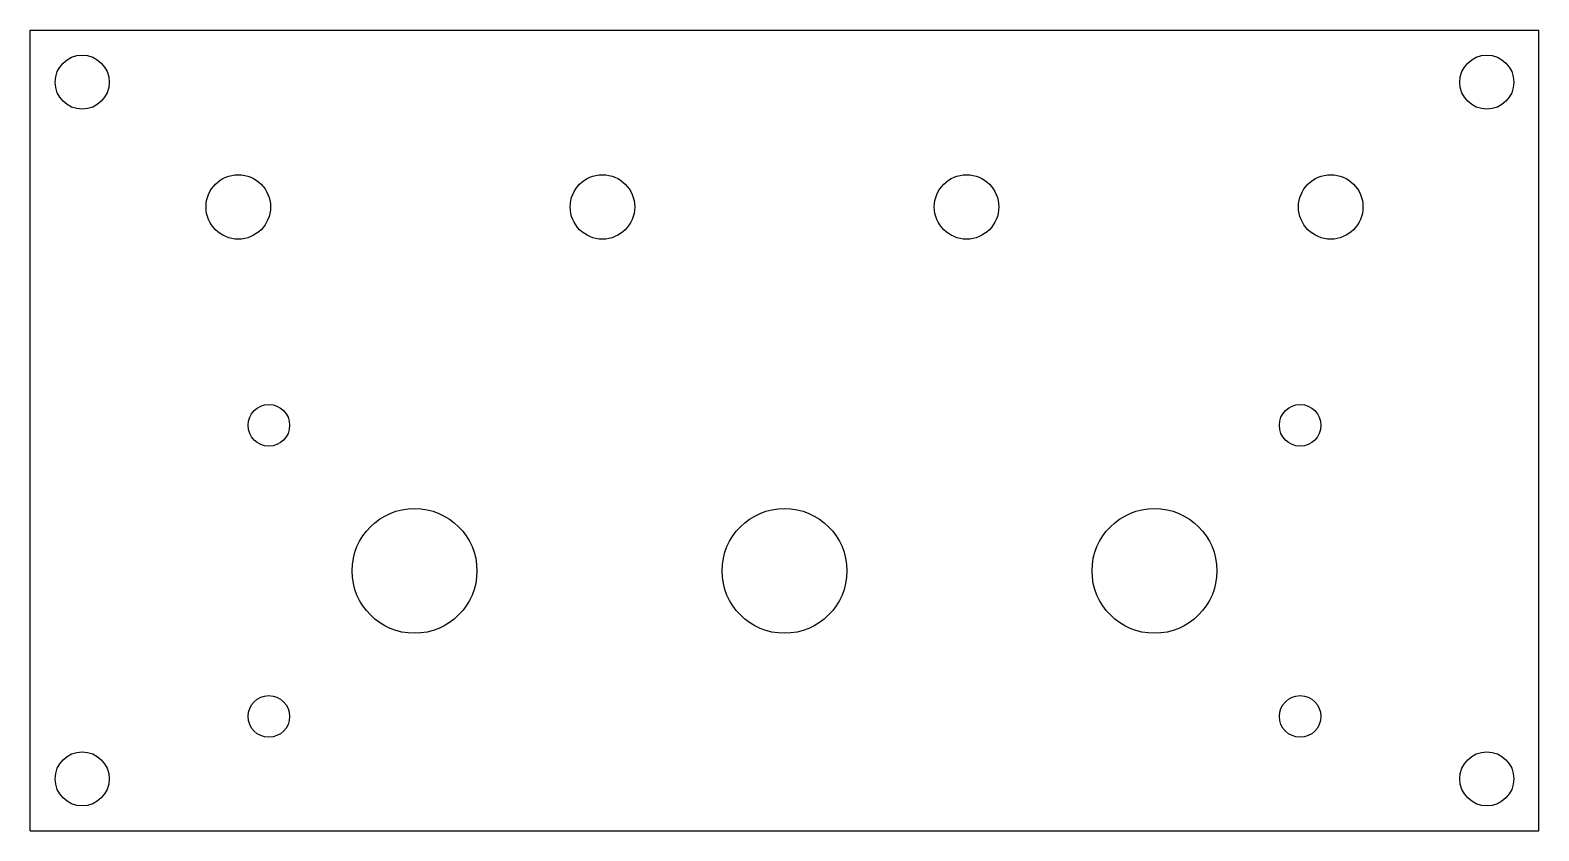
# Model space of a CAD drawing. Header units: millimetres. Extents: x 0 to 145, y 0 to 77.
import ezdxf

# ---------------------------------------------------------------- set-up
doc = ezdxf.new("R2010")
doc.units = ezdxf.units.MM

msp = doc.modelspace()

# ---------------------------------------------------------------- linework, layer by layer
at = {"color": 7, "linetype": 'Continuous', "lineweight": 25}
for p, q in [((0, 77), (145, 77)), ((0, 0), (0, 77)), ((145, 0), (145, 77)), ((0, 0), (145, 0))]:
    msp.add_line(p, q, dxfattribs=at)
for centre, radius in [((5, 72), 2.6), ((140, 72), 2.6), ((20, 60), 3.1), ((55, 60), 3.1), ((90, 60), 3.1), ((125, 60), 3.1), ((22.94, 39), 2), ((122.06, 39), 2), ((36.94, 25), 6), ((72.5, 25), 6), ((108.06, 25), 6), ((22.94, 11), 2), ((122.06, 11), 2), ((5, 5), 2.6), ((140, 5), 2.6)]:
    msp.add_circle(centre, radius, dxfattribs=at)

doc.saveas('drawing.dxf')
